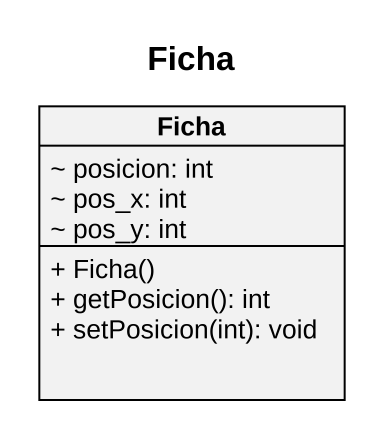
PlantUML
@startuml
title Ficha
hide circle
hide empty members
skinparam classAttributeIconSize 0
class Ficha {
  ~ posicion: int
  ~ pos_x: int
  ~ pos_y: int
  + Ficha()
  + getPosicion(): int
  + setPosicion(int): void
}
@enduml
